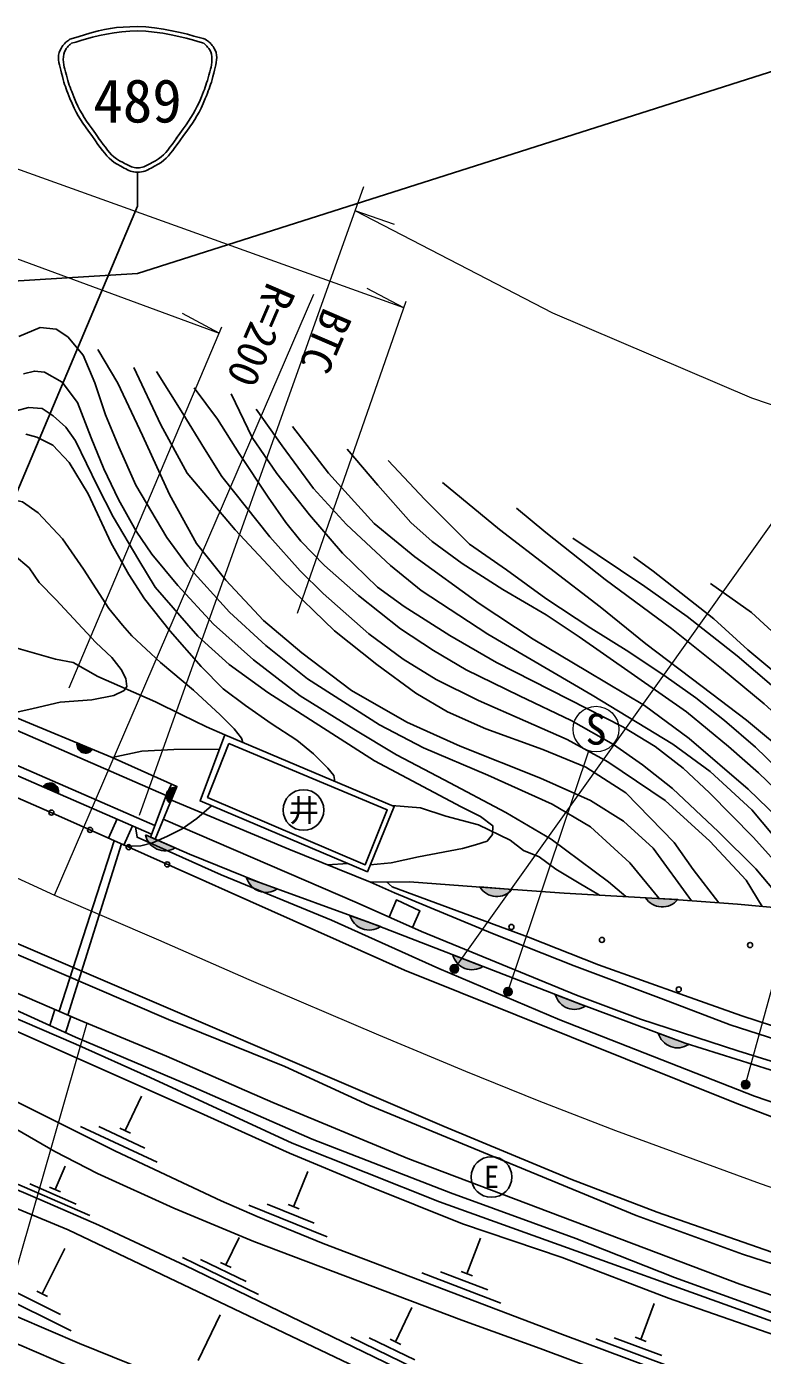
# Model space of a CAD drawing. Units: millimetres at full size, sheet at 1:1000; details may follow other scales. Extents: x 40000 to 680000, y 20000 to 380000.
# Drawn here: x 168449 to 211938, y 262025 to 340521 of the extents above; entities that cross this region are included whole.
import ezdxf
from ezdxf.enums import TextEntityAlignment as Align

# ---------------------------------------------------------------- set-up
doc = ezdxf.new("R2010")
doc.units = ezdxf.units.MM
doc.header["$LTSCALE"] = 1000
doc.linetypes.add('CHAIN', pattern=[18.5, 12, -1.5, 3.5, -1.5])
for name, color, linetype, lineweight in [('M-BGD', 7, 'Continuous', 25), ('M-BGD-EXST', 7, 'Continuous', 25), ('M-BGD-HTXT', 7, 'Continuous', 13), ('M-BMK', 2, 'CHAIN', 13), ('M-STR-HTXT', 7, 'Continuous', 13), ('M-STR-STRC', 7, 'Continuous', 25)]:
    doc.layers.add(name, color=color, linetype=linetype, lineweight=lineweight)
doc.styles.add('@ＭＳ ゴシック', font='')
doc.styles.add('ＭＳ ゴシック', font='')
doc.styles.get('@ＭＳ ゴシック').set_extended_font_data('@MS Gothic')
doc.styles.get('ＭＳ ゴシック').set_extended_font_data('MS Gothic')

msp = doc.modelspace()

# ---------------------------------------------------------------- hatches: boundary and pattern name
at = {"layer": 'M-BGD'}
for points in [[(172349, 297826, -0.82183), (171434, 298206)], [(169424, 295616, -0.82183), (170333, 295222)], [(177311, 295575, 0.82183), (176933, 294659)], [(175471, 292777), (177225, 292000, -0.51219)], [(181455, 290240), (183258, 289582, -0.51219)], [(197156, 289554), (195243, 289698, 0.51219)], [(206938, 288957), (205022, 289062, 0.51219)], [(187561, 288012), (189364, 287355, -0.51219)], [(195423, 285000), (193633, 285692, 0.51219)], [(201486, 282657), (199696, 283349, 0.51219)], [(207580, 280396), (205781, 281065, 0.51219)]]:
    msp.add_hatch(color=256, dxfattribs=at).paths.add_polyline_path(points)
at = {"layer": 'M-STR-STRC'}
for points in [[(193951, 284984, -1), (193512, 284745, -1)], [(197119, 283628, -1), (196680, 283389, -1)], [(211164, 278143, -1), (210725, 277904, -1)]]:
    msp.add_hatch(color=256, dxfattribs=at).paths.add_polyline_path(points)

# ---------------------------------------------------------------- linework, layer by layer
at = {"layer": 'M-BGD'}
for p, q in [((172349, 297826), (171434, 298206)), ((169424, 295616), (170333, 295222)), ((176933, 294659), (177311, 295575)), ((173796, 293713), (173291, 292582)), ((174713, 293314), (174204, 292174)), ((173635, 292428), (170366, 282354)), ((170880, 282132), (174060, 292239)), ((177225, 292000), (175471, 292777)), ((186221, 291011), (187452, 291074)), ((183258, 289582), (181455, 290240)), ((197156, 289554), (195243, 289698)), ((206938, 288957), (205022, 289062)), ((189364, 287355), (187561, 288012)), ((195423, 285000), (193633, 285692)), ((201486, 282657), (199696, 283349)), ((170115, 282462), (169825, 281511)), ((171067, 282051), (170758, 281088)), ((207580, 280396), (205781, 281065)), ((174278, 275311), (175233, 277348)), ((171633, 275556), (176161, 273435)), ((172729, 275539), (175446, 274267)), ((173961, 275459), (174595, 275162)), ((170131, 271833), (170730, 273208)), ((184232, 270807), (185075, 272893)), ((167600, 272280), (172184, 270285)), ((168636, 272156), (171387, 270959)), ((169810, 271972), (170452, 271693)), ((181577, 270910), (186213, 269036)), ((182673, 270952), (185454, 269828)), ((183908, 270938), (184557, 270676)), ((180227, 267367), (181010, 268988)), ((194468, 266851), (195270, 268954)), ((169378, 265659), (170717, 268343)), ((177663, 267807), (182165, 265631)), ((178720, 267696), (181421, 266390)), ((179912, 267519), (180542, 267215)), ((191811, 266902), (196483, 265120)), ((192906, 266966), (195709, 265896)), ((194141, 266976), (194795, 266727)), ((166606, 265700), (171080, 263469)), ((167768, 265791), (170453, 264452)), ((169065, 265815), (169692, 265502)), ((190248, 262823), (191227, 264849)), ((204748, 262973), (205531, 265083)), ((178592, 261729), (179894, 264431)), ((187606, 263101), (192108, 260925)), ((188702, 263071), (191403, 261765)), ((189933, 262976), (190563, 262671)), ((202091, 262999), (206779, 261260)), ((203185, 263073), (205998, 262029)), ((204420, 263095), (205076, 262851))]:
    msp.add_line(p, q, dxfattribs=at)
for points in [[(109151, 331595), (110335, 331180), (111949, 330653), (113462, 330019), (115377, 329104), (117365, 327970), (118699, 327121), (121710, 324786), (124214, 322794), (125252, 321923), (132524, 317014), (141790, 311700), (146062, 309355), (150628, 307028), (154328, 305350), (162716, 301772), (167351, 299901), (173507, 297346), (177335, 295632), (176050, 292520)], [(108968, 330985), (111054, 330339), (112713, 329656), (115019, 328522), (117593, 327083), (119781, 325518), (122416, 323567), (124234, 321970), (125225, 321137), (130359, 317649), (133145, 315913), (136512, 313889), (143536, 309912), (147889, 307640), (152615, 305539), (158633, 302962), (164614, 300361), (176704, 295105)], [(176028, 293325), (172600, 294818), (165498, 297922), (158637, 300808), (151017, 304082), (145656, 306505), (142673, 308052), (140420, 309402), (135098, 312528), (130433, 315478), (127172, 317687), (124065, 320000), (122650, 321149), (119427, 323702), (116302, 325984), (115127, 326692), (113757, 327405), (112579, 327972), (110670, 328614), (108447, 329243)], [(175838, 292823), (170456, 295168), (163014, 298399), (154811, 301851), (150131, 303876), (145722, 305912), (142018, 307809), (139581, 309282), (136148, 311270), (132980, 313187), (129931, 315077), (127343, 316760), (125227, 318205), (123000, 320011), (121103, 321595), (118178, 323857), (115851, 325528), (113799, 326715), (111926, 327561), (110446, 328076), (108292, 328697)], [(179049, 290013), (169810, 294135), (136710, 308599), (125774, 313651), (119650, 316241), (114909, 318131), (108336, 321006), (102982, 323179)], [(205831, 289017), (204095, 291118), (201775, 293243), (199508, 294588), (195700, 296305), (191899, 297907), (189304, 299282), (185060, 301985), (182585, 303960), (180449, 305932), (177975, 308640), (176743, 310335), (174905, 313434), (173894, 315693), (173111, 317591), (172491, 319467), (171803, 321103), (170880, 322192), (170199, 322656), (169258, 322743), (167986, 322220)], [(172659, 321451), (173845, 319451), (175298, 316371), (176892, 312884), (178489, 309988), (180225, 307828), (182457, 305438), (184710, 303535), (187650, 301305), (190930, 299425), (194083, 298009), (198812, 296132), (201775, 294800), (203723, 293579), (205476, 291986), (207741, 288884)], [(174797, 320373), (176382, 316989), (177931, 314146), (180768, 310790), (183546, 307811), (186653, 304832), (189140, 302848), (191460, 301149), (193323, 300048), (195590, 299039), (198955, 297818), (201492, 296770), (203865, 295248), (206717, 292327), (207835, 290726), (209358, 288760)], [(168276, 320015), (168914, 320174), (169516, 320113), (170559, 319512), (171468, 318322), (172265, 316236), (173014, 314396), (173889, 312587), (174933, 310722), (175853, 309348), (177391, 307501), (179490, 305219), (181862, 303117), (184611, 300994), (187782, 299014), (190311, 297505), (193126, 296017), (196772, 294090), (199452, 292529), (202836, 289997), (203874, 289125)], [(176122, 320141), (177676, 317670), (178958, 315573), (179990, 313952), (182831, 310378), (184609, 308378), (185970, 307029), (188671, 304655), (190713, 303159), (192663, 301946), (195161, 300718), (197942, 299492), (200404, 298403), (202799, 297086), (206180, 294800), (208824, 292411), (210971, 290106), (211921, 288543)], [(178357, 319172), (179724, 317324), (181013, 315294), (182731, 312718), (183776, 311223), (184661, 310119), (186058, 308696), (188060, 306912), (190545, 304947), (192490, 303661), (194428, 302525), (197587, 300992), (200630, 299521), (203140, 298116), (204859, 296918), (206621, 295504), (209335, 292963), (211546, 290759), (212688, 289418), (213524, 288397)], [(180534, 318830), (181783, 316241), (183241, 314120), (185168, 311687), (187123, 309416), (189192, 307413), (190768, 306255), (193454, 304542), (196214, 302955), (203679, 299163), (205606, 297993), (207259, 296718), (208808, 295248), (211417, 292625), (213330, 290492), (215043, 288253)], [(188760, 291009), (189989, 291125), (191605, 291473), (194206, 291962), (194972, 292180), (195662, 292409), (195988, 292802), (195995, 293313), (195284, 293854), (194142, 294432), (189021, 297144), (182705, 301189), (180421, 302844), (178561, 304518), (176053, 307410), (175074, 308992), (173576, 311558), (172641, 313375), (171335, 316045), (170772, 316860), (170022, 317529), (169363, 317951), (168562, 318018), (167836, 317818)], [(216114, 288133), (213843, 291225), (211311, 294260), (208854, 296510), (206636, 298126), (201874, 301027), (195706, 304629), (191772, 307204), (189959, 308678), (187354, 311111), (185409, 313243), (183545, 315760), (182012, 317926)], [(168397, 316449), (169065, 316259), (169993, 315798), (170960, 314762), (172097, 312924), (173444, 310002), (174500, 308146), (175411, 306717), (176927, 304808), (178765, 302716), (180068, 301407), (181381, 300423), (182903, 299362), (184429, 298366), (185416, 297557), (186257, 296711), (186614, 296285), (186671, 295934)], [(184162, 316904), (186288, 314134), (188988, 311173), (191401, 309191), (195200, 306445), (198383, 304336), (201608, 302426), (204977, 300420), (207604, 298462), (211099, 295468), (213445, 293207), (215234, 291335), (216521, 289916), (217650, 288524), (218052, 287916)], [(187401, 315550), (189202, 313434), (191161, 311220), (192415, 310113), (194192, 308799), (196593, 307261), (199149, 305765), (201099, 304473), (207445, 300045), (209938, 297995), (211703, 296439), (214178, 294061), (218295, 289635), (220083, 287688)], [(222593, 287319), (220254, 289215), (217857, 291526), (214021, 295532), (211524, 297956), (209699, 299537), (208005, 300878), (206252, 302118), (204047, 303593), (201806, 304981), (199138, 306735), (196814, 308426), (194621, 309938), (191980, 312577), (189810, 314881)], [(193027, 313591), (196398, 310817), (202344, 306242), (205055, 304061), (208370, 301548), (210998, 299541), (213703, 297310), (217159, 294074), (219694, 291794), (221702, 289872), (223844, 288108), (225344, 286884)], [(148422, 310092), (151083, 309885), (153218, 309774), (155848, 310029), (158668, 310729), (161106, 311271), (163448, 311940), (165141, 312376), (166191, 312595), (167327, 312642), (168205, 312454), (169129, 311804), (170571, 310269), (171812, 308473), (173301, 306147), (174111, 305164), (174675, 304529), (176367, 302955), (178312, 301315), (179888, 299872), (180710, 299042), (181149, 298478), (181233, 298229)], [(227459, 286549), (221544, 291653), (215134, 297717), (212048, 300521), (209514, 302606), (206569, 304966), (202645, 307869), (199140, 310642), (197412, 312077)], [(200737, 310301), (204984, 307443), (207491, 305679), (210450, 303341), (215868, 298732), (221917, 292761), (227488, 288144), (229253, 286716), (230138, 286078)], [(149682, 308435), (151917, 308599), (154565, 308652), (157038, 308720), (158911, 308833), (160492, 309030), (164133, 309765), (165662, 309847), (166721, 309696), (167719, 309302), (168604, 308546), (169196, 307675), (170172, 306677), (172547, 304129), (173487, 303249), (174047, 302546), (174319, 302017), (174380, 301536), (174213, 301296), (173600, 301010), (172306, 300750), (170432, 300610), (168838, 300241), (167351, 299901)], [(213338, 267836), (205712, 270492), (200612, 272444), (193123, 275538), (145874, 295782), (133495, 300812), (128197, 302725), (123148, 304398), (118843, 305628), (113202, 306998), (108184, 307879), (104670, 308266), (100311, 308582), (95999, 308460), (91412, 308038), (82738, 306634), (79227, 305770), (75532, 304485), (72991, 303502)], [(234182, 285346), (232431, 286314), (230557, 287263), (228452, 288759), (226514, 290320), (223494, 292914), (220620, 295496), (217636, 297992), (214385, 300939), (211072, 303703), (209064, 305540), (205483, 308343), (204327, 309206)], [(225779, 263166), (210751, 267997), (204480, 270291), (188667, 276802), (183704, 279094), (176844, 281868), (154782, 291335), (146194, 295137), (143452, 296251), (139694, 297836), (125743, 303146), (121359, 304405), (117095, 305482), (113887, 306206), (110892, 306826), (106811, 307459), (102774, 307859)], [(238152, 284894), (234900, 287003), (226456, 293051), (214420, 303043), (211289, 305910), (208874, 307622)], [(218206, 263597), (210599, 266233), (190983, 273655), (183000, 276975), (176728, 279711), (171547, 281844), (145848, 292940), (141351, 294872), (133244, 298077), (125846, 300865), (121703, 302219), (116266, 303638), (108744, 305268), (103477, 306047), (98401, 306481), (93775, 306430), (90780, 306153), (84214, 304992), (79172, 303605), (75066, 302202), (73698, 301673)], [(216182, 263212), (206738, 266635), (200913, 268930), (193506, 271633), (185322, 274799), (178318, 277868), (171345, 280821), (148796, 291057), (142541, 293565), (136669, 296203), (129817, 298885), (122780, 300924), (114929, 302990), (109253, 304116), (103102, 304989), (97171, 305350), (92169, 305223), (85044, 304095), (79067, 302522), (74042, 300782)], [(156492, 304427), (157423, 304755), (158923, 304973), (160437, 305164), (162291, 305218), (164295, 304769), (165604, 304319), (167813, 303828), (170150, 303159), (171200, 302955), (172658, 302137), (176078, 300639), (177625, 299871), (179084, 299149), (180176, 298675)], [(173507, 297346), (175267, 297712), (177145, 297818), (179859, 297835)], [(177006, 295779), (176704, 295105), (175770, 292645)], [(179379, 294493), (178516, 293739), (177650, 293126), (176743, 292676), (175883, 292301), (175208, 292130), (174689, 292103), (174329, 292119)], [(218417, 278858), (210024, 281551), (205953, 283118), (200808, 285030), (195981, 286951), (190188, 289350), (188771, 289989), (183947, 291922), (177021, 294834)], [(190027, 294518), (191725, 294381), (193229, 293886), (195161, 293373), (197025, 292467), (197812, 291852), (198752, 291476), (199727, 290741), (201112, 289921), (202311, 289210)], [(289492, 268270), (285008, 268070), (275922, 267929), (268813, 268087), (264998, 268263), (261167, 268484), (257343, 268831), (254493, 269200), (250721, 269827), (246979, 270403), (240047, 271671), (235360, 272683), (230915, 273842), (226626, 275016), (210475, 280018), (204731, 281890), (200943, 283299), (191783, 287057), (187990, 288761), (176519, 293704)], [(278789, 250517), (278697, 247544), (273298, 249760), (267934, 249885), (264072, 251565), (263655, 251817), (260133, 252049), (255462, 252765), (249828, 253749), (243725, 254967), (238076, 256218), (231525, 257776), (221858, 260753), (217306, 262319), (192847, 271088), (184150, 274560), (175759, 278442), (171360, 280408), (160142, 285237), (152927, 288498), (143588, 292282), (140730, 293289)], [(289539, 262061), (281777, 262157), (275124, 262472), (260447, 264168), (254332, 265279), (241671, 267909), (230973, 270805), (224828, 272781), (211469, 277345), (199955, 281844), (192821, 284886), (186478, 287743), (179942, 290406), (174980, 292633), (174878, 293242)], [(214479, 262582), (206393, 265409), (200100, 267800), (194206, 269792), (188625, 272038), (183980, 273963), (178532, 276437), (162592, 283511), (156481, 286142), (151000, 288564), (141225, 292719)], [(175770, 292645), (178071, 291626), (182119, 289998), (188719, 287590), (201195, 282769), (207363, 280477), (227471, 274178), (235491, 272141), (249327, 269376), (258564, 267946), (269744, 267202), (281794, 267051), (289499, 267407)], [(142621, 290436), (143902, 289721), (148909, 286464), (152142, 284428), (154335, 283368), (159576, 280997), (166240, 277810), (173702, 274090), (179946, 271166), (182071, 270225), (185982, 268644), (200113, 263253), (207735, 260425), (212508, 258813)], [(289542, 261420), (281851, 261544), (276149, 261804), (266989, 262588), (260303, 263369), (252364, 264689), (247880, 265628), (243220, 266725), (239433, 267750), (234091, 269089), (230541, 270130), (220901, 273101), (215288, 275057), (210420, 276906), (190780, 284779), (180362, 289427), (179049, 290013)], [(188771, 289989), (191087, 290005), (195023, 289714), (200227, 289325), (206438, 288984), (210455, 288676), (214731, 288288)], [(215319, 280592), (210721, 282079), (207333, 283289), (202257, 285103), (198113, 286740), (190062, 289711), (189713, 289996)], [(189886, 287909), (190302, 288932), (191700, 288278), (191257, 287293)], [(214941, 256591), (211397, 257730), (207779, 259156), (202862, 260916), (198798, 262439), (194178, 264103), (181885, 268746), (177159, 270721), (172635, 272772), (170124, 274080), (165986, 276449), (160260, 279477), (152872, 282990), (151002, 284005), (149057, 285318), (144603, 288114), (143583, 288729)], [(148096, 279693), (149656, 279162), (158128, 275863), (162983, 273888), (169240, 271239), (172720, 269725), (177818, 267332), (202036, 255626), (204501, 254499), (205507, 254121), (207085, 253641), (209456, 253014), (211432, 252441), (216489, 251131)], [(217930, 249831), (207182, 252504), (204791, 253317), (202780, 254132), (193458, 258697), (170908, 269453), (158741, 274494), (149753, 277990), (148709, 278295)], [(156470, 268642), (158476, 267940), (166058, 265087), (171585, 262729), (174543, 261528), (177899, 260053), (182659, 257785), (186570, 255941), (191357, 253132), (194586, 250851), (196840, 249265)], [(158447, 266313), (160929, 265425), (164775, 263936), (168041, 262646), (172047, 260920), (175263, 259644), (178262, 258301), (180421, 257217), (182803, 256057), (185490, 254748), (187902, 253394), (192051, 250840), (193716, 249729)]]:
    msp.add_lwpolyline(points, dxfattribs=at)
for points in [[(180176, 298675), (190179, 294454), (188589, 290592), (178706, 294779)], [(180399, 298179), (189769, 294249), (188452, 291002), (179150, 294984)]]:
    msp.add_lwpolyline(points, close=True, dxfattribs=at)
for centre in [(169917, 294087), (172200, 293069), (174483, 292050), (176766, 291031), (197103, 287332), (202453, 286571), (211210, 286267), (206990, 283644)]:
    msp.add_circle(centre, 150, dxfattribs=at)
for centre, radius, start, end in [((171929, 298107), 505, 168.62581, 326.284), ((169840, 295329), 505, 347.70521, 145.3634), ((177213, 295080), 505, 78.73806, 236.39625), ((176628, 293020), 1182, 191.8709, 300.35605), ((176628, 293020), 1182, 191.8709, 300.35605), ((182593, 290560), 1182, 195.71599, 304.20114), ((182593, 290560), 1182, 195.71599, 304.20114), ((196251, 290315), 1182, 211.47887, 319.96403), ((196251, 290315), 1182, 211.47887, 319.96403), ((206017, 289699), 1182, 212.61731, 321.10246), ((206017, 289699), 1182, 212.61731, 321.10246), ((188699, 288333), 1182, 195.71599, 304.20114), ((188699, 288333), 1182, 195.71599, 304.20114), ((194777, 285990), 1182, 194.63221, 303.11736), ((194777, 285990), 1182, 194.63221, 303.11736), ((200840, 283648), 1182, 194.63221, 303.11736), ((200840, 283648), 1182, 194.63221, 303.11736), ((206921, 281378), 1182, 195.36798, 303.85313), ((206921, 281378), 1182, 195.36798, 303.85313)]:
    msp.add_arc(centre, radius, start, end, dxfattribs=at)
at = {"layer": 'M-BGD-EXST'}
for centre in [(184815, 294243), (195926, 272565)]:
    msp.add_circle(centre, 1200, dxfattribs=at)
at = {"layer": 'M-BGD-HTXT'}
for p, q in [((193732, 284865), (216199, 316379)), ((196899, 283509), (201674, 297740)), ((210945, 278024), (215172, 293467))]:
    msp.add_line(p, q, dxfattribs=at)
msp.add_circle((202104, 299020), 1350, dxfattribs=at)
at = {"layer": 'M-BMK'}
msp.add_lwpolyline([(104688, 312955), (107675, 312604), (110101, 312203), (112835, 311616), (115484, 310982), (119210, 309906), (122337, 308889), (128352, 306756), (132606, 305124), (137095, 303294), (141172, 301659), (145735, 299634), (166833, 290709), (170098, 289210), (176252, 286578), (181591, 284228), (189244, 280972), (194392, 278811), (198728, 277054), (203250, 275305), (211798, 272188), (216675, 270462)], dxfattribs=at)
at = {"layer": 'M-STR-HTXT'}
for p, q in [((117667, 345241), (179830, 322420)), ((188358, 331060), (175105, 293923)), ((187857, 329656), (190173, 328842)), ((190746, 323899), (188574, 325042)), ((170098, 289210), (185424, 324720)), ((184465, 305876), (190883, 324291)), ((179830, 322420), (177665, 323579)), ((179972, 322756), (170939, 301446)), ((172001, 281657), (160548, 241743))]:
    msp.add_line(p, q, dxfattribs=at)
for points in [[(190746, 323899), (119972, 349328), (116557, 350408), (113616, 350981), (110727, 351450)], [(187857, 329656), (199526, 323613), (211300, 318599), (229302, 312466), (245888, 308423), (261193, 305795), (280244, 304305), (288578, 304233), (300238, 304466), (319400, 305915), (333862, 307476), (344725, 309240), (354262, 311126), (389830, 320474), (412151, 326774), (431841, 333129), (456216, 340800), (472351, 345788), (487187, 350639)]]:
    msp.add_lwpolyline(points, dxfattribs=at)
at = {"layer": 'M-STR-STRC'}
for p in [(175013, 331915), (161700, 298484)]:
    msp.add_line(p, (175013, 329915), dxfattribs=at)
for points in [[(106339, 321702), (175001, 325941), (240748, 346891)], [(171013, 339772), (171495, 339921), (171929, 340053), (172326, 340168), (172697, 340265), (173054, 340347), (173407, 340412), (173769, 340461), (174149, 340495), (174560, 340515), (175013, 340520), (175504, 340499), (176016, 340447), (176533, 340369), (177039, 340275), (177519, 340171), (177959, 340065), (178344, 339964), (178658, 339877), (178886, 339810), (179013, 339772)], [(171110, 339533), (171357, 339609), (171650, 339697), (171985, 339792), (172355, 339890), (172756, 339985), (173181, 340074), (173625, 340151), (174082, 340211), (174546, 340251), (175013, 340266), (175492, 340247), (175991, 340197), (176494, 340123), (176987, 340031), (177455, 339930), (177885, 339827), (178260, 339729), (178566, 339644), (178789, 339578), (178914, 339540)], [(171013, 339772), (170945, 339728), (170884, 339685), (170829, 339642), (170778, 339599), (170731, 339553), (170686, 339505), (170643, 339454), (170600, 339398), (170557, 339338), (170513, 339272), (170431, 339126), (170376, 338982), (170346, 338840), (170335, 338697), (170342, 338553), (170362, 338407), (170393, 338257), (170430, 338101), (170471, 337940), (170513, 337772)], [(171106, 339537), (171086, 339519), (171060, 339495), (171028, 339467), (170993, 339433), (170955, 339395), (170915, 339354), (170875, 339310), (170835, 339264), (170797, 339217), (170763, 339168), (170691, 339032), (170645, 338884), (170622, 338729), (170618, 338571), (170628, 338416), (170648, 338269), (170674, 338133), (170702, 338015), (170729, 337919), (170750, 337851)], [(178916, 339540), (178937, 339522), (178963, 339498), (178995, 339469), (179030, 339435), (179069, 339397), (179109, 339356), (179149, 339312), (179189, 339265), (179227, 339217), (179263, 339168), (179334, 339032), (179380, 338884), (179403, 338728), (179407, 338571), (179397, 338415), (179377, 338267), (179351, 338132), (179322, 338014), (179295, 337918), (179275, 337849)], [(179013, 339772), (179080, 339728), (179141, 339685), (179196, 339642), (179247, 339599), (179295, 339553), (179339, 339505), (179383, 339454), (179425, 339398), (179468, 339338), (179513, 339272), (179594, 339126), (179649, 338982), (179679, 338840), (179690, 338697), (179683, 338553), (179663, 338407), (179633, 338257), (179595, 338101), (179554, 337940), (179513, 337772)], [(170513, 337772), (170564, 337575), (170611, 337402), (170656, 337247), (170699, 337106), (170743, 336974), (170788, 336845), (170836, 336716), (170889, 336580), (170947, 336434), (171013, 336272), (171138, 335975), (171260, 335711), (171382, 335472), (171506, 335250), (171637, 335035), (171779, 334819), (171933, 334593), (172105, 334349), (172297, 334078), (172513, 333772)], [(170750, 337851), (170800, 337658), (170847, 337488), (170891, 337336), (170933, 337197), (170976, 337067), (171020, 336941), (171068, 336813), (171119, 336680), (171177, 336536), (171241, 336377), (171365, 336082), (171486, 335821), (171606, 335585), (171730, 335365), (171860, 335152), (172000, 334938), (172153, 334714), (172323, 334472), (172513, 334204), (172727, 333900)], [(179275, 337851), (179225, 337658), (179178, 337488), (179134, 337336), (179092, 337197), (179049, 337067), (179005, 336941), (178957, 336813), (178906, 336680), (178848, 336536), (178784, 336377), (178660, 336082), (178539, 335821), (178419, 335585), (178295, 335365), (178165, 335152), (178025, 334938), (177872, 334714), (177702, 334472), (177512, 334204), (177298, 333900)], [(179513, 337772), (179461, 337575), (179414, 337402), (179369, 337247), (179326, 337106), (179282, 336974), (179237, 336845), (179189, 336716), (179137, 336580), (179078, 336434), (179013, 336272), (178887, 335975), (178765, 335711), (178644, 335472), (178519, 335250), (178388, 335035), (178246, 334819), (178092, 334593), (177920, 334349), (177728, 334078), (177513, 333772)], [(172513, 333772), (172668, 333563), (172808, 333372), (172939, 333197), (173065, 333037), (173191, 332888), (173323, 332751), (173466, 332622), (173625, 332500), (173805, 332384), (174013, 332272), (174119, 332216), (174219, 332163), (174314, 332113), (174405, 332066), (174496, 332024), (174588, 331987), (174684, 331957), (174785, 331934), (174894, 331920), (175013, 331915), (175131, 331920), (175240, 331934), (175341, 331957), (175437, 331987), (175529, 332024), (175620, 332066), (175711, 332113), (175806, 332163), (175906, 332216), (176013, 332272), (176220, 332384), (176400, 332500), (176559, 332622), (176702, 332751), (176834, 332888), (176961, 333037), (177086, 333197), (177217, 333372), (177357, 333563), (177513, 333772)], [(172689, 333948), (172841, 333745), (172977, 333559), (173104, 333388), (173226, 333230), (173348, 333085), (173476, 332951), (173615, 332826), (173771, 332708), (173947, 332596), (174150, 332488), (174242, 332441), (174328, 332396), (174410, 332353), (174489, 332312), (174567, 332276), (174647, 332244), (174729, 332217), (174816, 332197), (174910, 332185), (175013, 332181), (175115, 332185), (175209, 332197), (175296, 332217), (175378, 332244), (175458, 332276), (175536, 332312), (175615, 332353), (175697, 332396), (175783, 332441), (175876, 332488), (176078, 332596), (176255, 332708), (176410, 332826), (176549, 332951), (176677, 333085), (176800, 333230), (176922, 333388), (177048, 333559), (177184, 333745), (177336, 333948)]]:
    msp.add_lwpolyline(points, dxfattribs=at)
for centre in [(193732, 284865), (196899, 283509), (210945, 278024)]:
    msp.add_circle(centre, 250, dxfattribs=at)

# ---------------------------------------------------------------- texts
at = {"layer": 'M-BGD-EXST', "style": '@ＭＳ ゴシック'}
msp.add_text('井', height=1320, rotation=270, dxfattribs=at).set_placement((184815, 294243), align=Align.MIDDLE_CENTER)
msp.add_text('E', height=1320, dxfattribs=at).set_placement((195926, 272565), align=Align.MIDDLE_CENTER)
at = {"layer": 'M-BGD-HTXT', "style": 'ＭＳ ゴシック'}
msp.add_text('S', height=1833, dxfattribs=at).set_placement((202104, 299020), align=Align.MIDDLE_CENTER)
at = {"layer": 'M-STR-HTXT', "style": 'ＭＳ ゴシック'}
for s, p in [('R=200', (180961, 322864)), ('BTC', (184797, 322527))]:
    msp.add_text(s, height=1833, rotation=246.654, dxfattribs=at).set_placement(p, align=Align.BOTTOM_CENTER)
at = {"layer": 'M-STR-STRC', "style": 'ＭＳ ゴシック'}
msp.add_text('489', height=2566, dxfattribs=at).set_placement((172388, 334084), align=Align.BOTTOM_LEFT)

doc.saveas('drawing.dxf')
